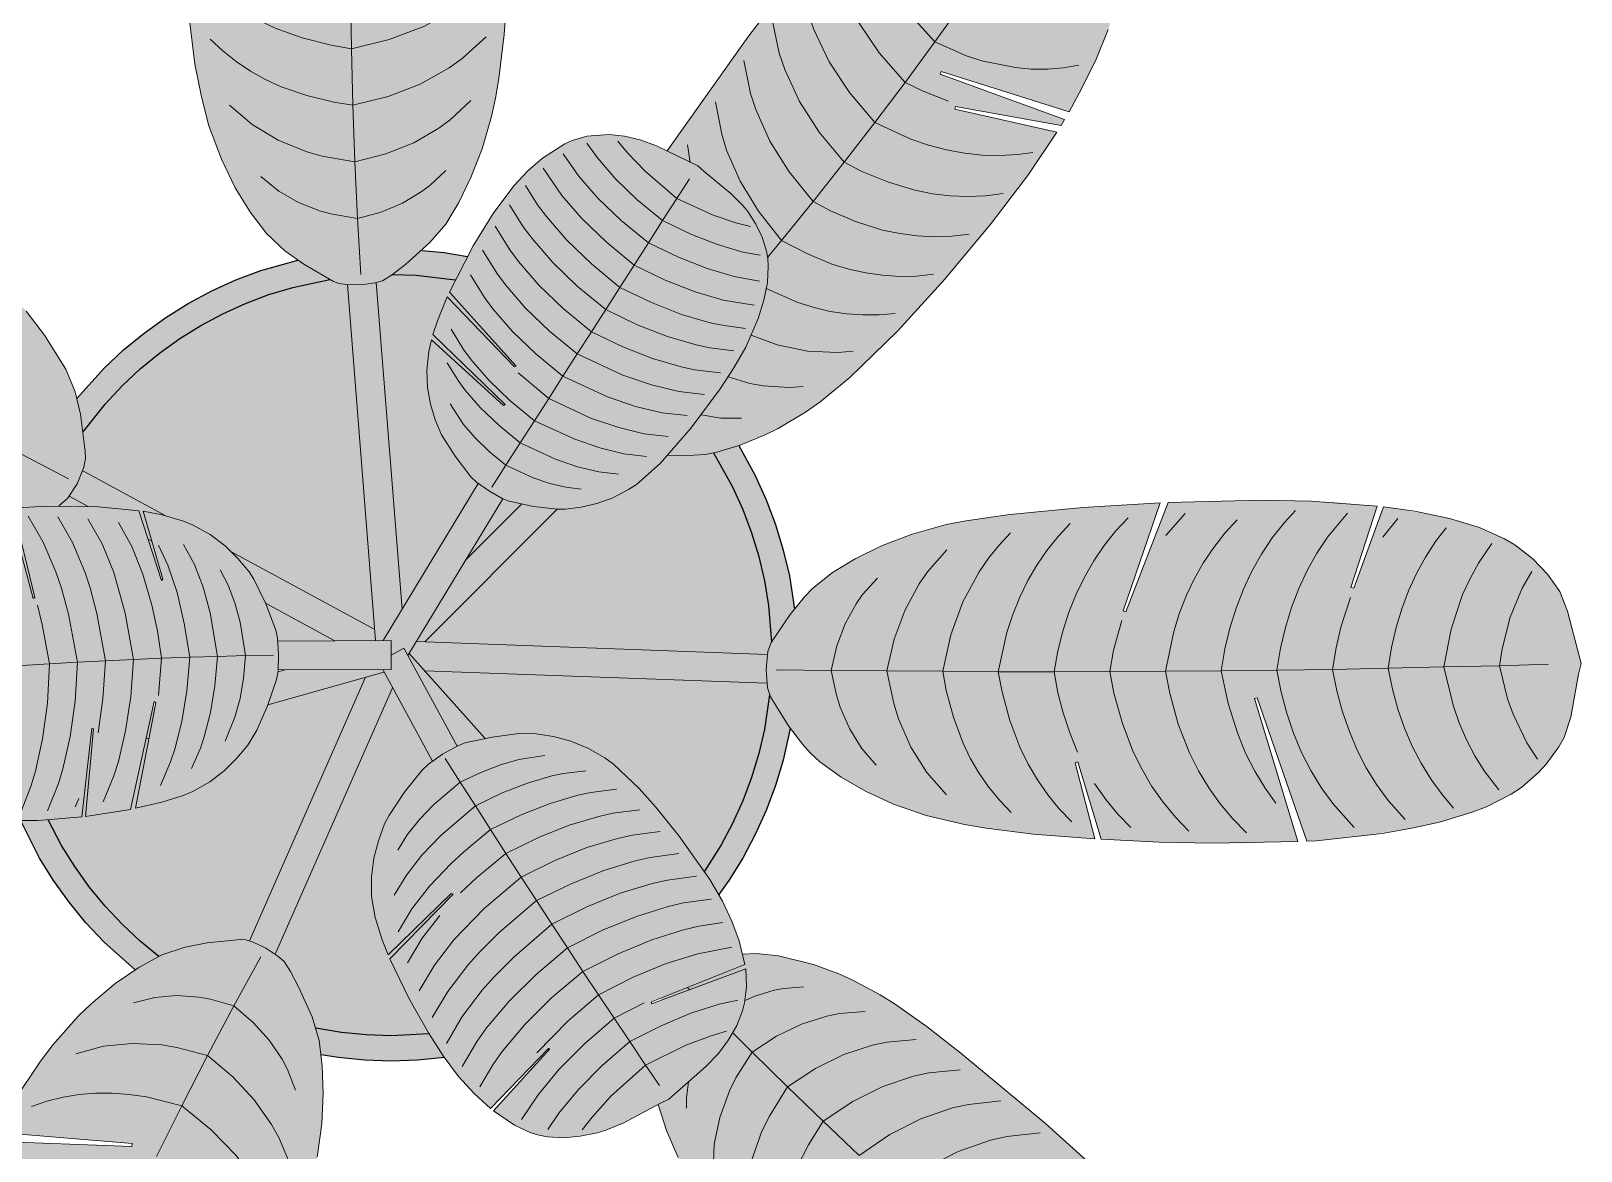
# Model space of a CAD drawing. Header units: centimetres. Extents: x 0 to 879, y -664 to 265.
# Drawn here: x 624.3 to 710.2, y -131.9 to -69.8 of the extents above; entities that cross this region are included whole.
import ezdxf

# ---------------------------------------------------------------- set-up
doc = ezdxf.new("R2010")
doc.units = ezdxf.units.CM
for name, color, linetype, lineweight, true_color in [('VEG-HOJAS', 117, 'Continuous', 18, 0x2e5e38), ('VEG-MACETA', 25, 'Continuous', 25, 0x745440), ('VEG-NERVIOS', 115, 'Continuous', 9, 0x528c5c)]:
    doc.layers.add(name, color=color, linetype=linetype, lineweight=lineweight, true_color=true_color)
doc.layers.add('VEG-RELLENO', color=253, linetype='Continuous', true_color=0x96c896)

# ---------------------------------------------------------------- blocks, each defined once
blk = doc.blocks.new('VEG_Strelitzia_PLANTA')
at = {"layer": 'VEG-RELLENO', "true_color": 0x4f8956}
h = blk.add_hatch(color=105, dxfattribs=at)
h.dxf.hatch_style = 1
h.paths.add_polyline_path([(-1.14, 66.42), (1.64, 65.53), (2.67, 65.03), (3.13, 64.69), (3.96, 63.89), (4.71, 62.96), (5.36, 61.82), (5.89, 60.42), (6.12, 59.61), (6.49, 57.79), (6.76, 55.73), (6.94, 53.48), (7.03, 49.71), (6.88, 43.95), (6.49, 37.06), (6.13, 33.14), (5.78, 30.86), (5.56, 29.86), (5.31, 28.92), (4.74, 27.23), (4.09, 25.76), (3.4, 24.47), (2.6, 23.34), (1.69, 22.42), (0.07, 21.09), (-0.48, 20.75), (-0.89, 20.63), (-1.66, 20.53), (-2.46, 20.54), (-2.91, 20.6), (-3.19, 20.71), (-4.85, 21.67), (-5.9, 22.41), (-6.91, 23.36), (-7.8, 24.53), (-8.64, 25.89), (-9.41, 27.48), (-10.1, 29.33), (-10.52, 30.95), (-10.88, 32.76), (-11.39, 36.89), (-11.6, 39.79), (-11.74, 42.68), (-11.79, 45.74), (-11.73, 48.83), (-11.6, 51.02), (-11.41, 53.05), (-11.15, 54.9), (-10.83, 56.65), (-10.31, 58.78), (-9.69, 60.64), (-9.35, 61.45), (-8.59, 62.82), (-8.18, 63.39), (-7.3, 64.34), (-6.34, 65.1), (-5.3, 65.68), (-4.15, 66.01)])
at = {"layer": 'VEG-RELLENO', "true_color": 0x4a8151}
h = blk.add_hatch(color=105, dxfattribs=at)
h.dxf.hatch_style = 1
h.paths.add_polyline_path([(37.15, 44.22), (38.68, 42.68), (39.39, 41.87), (39.68, 41.43), (40.09, 40.45), (40.35, 39.4), (40.46, 38.25), (40.35, 36.96), (40.13, 35.92), (34.4, 36.61), (34.38, 36.45), (40.01, 35.5), (39.74, 34.68), (39.05, 32.97), (38.14, 31.14), (37.57, 30.11), (30.49, 32.35), (30.43, 32.2), (37.32, 29.68), (37.13, 29.36), (31.28, 30.41), (31.24, 30.25), (36.89, 28.98), (35.7, 27.18), (33.26, 23.92), (30.26, 20.35), (27.18, 17.07), (25.86, 15.8), (24.57, 14.66), (23.75, 14.02), (22.2, 12.98), (21.45, 12.56), (20.03, 11.9), (18.69, 11.43), (17.41, 11.12), (16.18, 11.04), (15.35, 11.08), (16.21, 12.08), (17.43, 13.63), (18.62, 15.34), (19.34, 16.51), (19.91, 17.61), (20.34, 18.66), (20.77, 20.17), (20.89, 21.11), (20.87, 21.99), (20.8, 22.39), (20.57, 23.16), (20.21, 23.88), (19.49, 24.92), (18.84, 25.57), (16.99, 27.12), (15.29, 27.94), (16.19, 29.25), (20.52, 35.29), (22.05, 37.28), (23.49, 39.04), (24.86, 40.57), (26.21, 41.94), (27.5, 43.1), (28.73, 44.03), (28.84, 44.1), (31.15, 40.68), (31.28, 40.76), (29.14, 44.29), (30.43, 44.94), (31.51, 45.25), (32.56, 45.4), (33.6, 45.4), (34.12, 45.31), (35.13, 44.99)])
at = {"layer": 'VEG-RELLENO', "true_color": 0x4c8453}
h = blk.add_hatch(color=105, dxfattribs=at)
h.dxf.hatch_style = 1
h.paths.add_polyline_path([(-56.37, 30.26), (-54.85, 32.05), (-54.05, 32.89), (-53.6, 33.24), (-53.12, 33.54), (-52.06, 34), (-50.91, 34.32), (-49.63, 34.46), (-48.92, 34.46), (-47.76, 34.33), (-47.89, 29.85), (-47.73, 29.84), (-47.41, 34.28), (-45.54, 33.86), (-43.59, 33.25), (-40.42, 32.01), (-38.1, 30.93), (-36.27, 29.98), (-37.38, 22.21), (-37.23, 22.19), (-35.84, 29.76), (-33.08, 28.23), (-28.4, 25.42), (-25.05, 23.23), (-23.1, 21.79), (-22.26, 21.09), (-21.51, 20.41), (-20.23, 19.06), (-19.21, 17.74), (-18.39, 16.47), (-17.75, 15.23), (-17.52, 14.59), (-17.35, 13.96), (-17.13, 12.76), (-16.95, 10.92), (-17.03, 10.41), (-17.41, 9.5), (-17.94, 8.68), (-18.43, 8.27), (-20.95, 8.15), (-20.69, 7.1), (-20.87, 7.03), (-21.17, 8.13), (-22.78, 7.88), (-24.03, 7.54), (-23.77, 6.41), (-23.93, 6.41), (-24.21, 7.48), (-25.58, 6.91), (-26.37, 6.44), (-27.79, 6.61), (-29.72, 7.03), (-30.77, 7.34), (-33.06, 8.16), (-35.51, 9.16), (-39.21, 10.83), (-41.71, 12.03), (-44.29, 13.35), (-46.76, 14.7), (-48.96, 16.03), (-50.41, 17), (-51.76, 17.98), (-53.45, 19.36), (-47.55, 23.92), (-47.65, 24.05), (-53.8, 19.68), (-55.25, 21.14), (-55.72, 21.74), (-56.45, 22.91), (-56.93, 24.05), (-57.21, 25.18), (-57.32, 26.31), (-57.27, 26.88), (-57.02, 28.01)])
at = {"layer": 'VEG-RELLENO', "true_color": 0x5e9966}
h = blk.add_hatch(color=103, dxfattribs=at)
h.dxf.hatch_style = 1
h.paths.add_polyline_path([(16.99, 27.12), (19.18, 25.25), (19.76, 24.58), (20.21, 23.88), (20.57, 23.16), (20.8, 22.39), (20.9, 21.56), (20.89, 21.11), (20.66, 19.68), (20.34, 18.66), (19.91, 17.61), (19.34, 16.51), (18.62, 15.34), (17.03, 13.1), (15.34, 11.08), (14.02, 9.79), (13.59, 9.46), (12.72, 8.92), (11.4, 8.4), (10.53, 8.2), (9.67, 8.09), (8.76, 8.12), (7.89, 8.24), (6.32, 8.6), (5.44, 9.08), (4.73, 9.58), (4.42, 9.88), (3.54, 11.03), (3.03, 11.8), (2.59, 12.62), (2.3, 13.47), (2.09, 14.36), (1.98, 15.31), (2.01, 16.31), (2.23, 17.48), (6.23, 13.84), (6.32, 13.88), (2.31, 17.77), (2.56, 18.52), (3.11, 19.86), (6.83, 15.98), (6.93, 16.01), (3.23, 20.11), (3.91, 21.5), (4.9, 23.29), (5.65, 24.47), (6.42, 25.54), (7.58, 26.84), (8.79, 27.84), (10.03, 28.52), (10.44, 28.67), (11.26, 28.83), (12.09, 28.85), (12.93, 28.76), (13.8, 28.56), (14.25, 28.41)])
at = {"layer": 'VEG-RELLENO', "true_color": 0xc6c4be}
h = blk.add_hatch(color=9, dxfattribs=at)
h.dxf.hatch_style = 1
h.paths.add_polyline_path([(22.12, -4.06), (21.73, -5.82), (21.31, -7.23), (20.79, -8.61), (20.18, -9.95), (19.49, -11.25), (18.71, -12.5), (18.16, -13.27), (17.36, -11.98), (18.27, -10.55), (18.92, -9.33), (19.49, -8.07), (19.98, -6.78), (20.38, -5.46), (20.69, -4.12), (20.97, -2.21)])
h.paths.add_polyline_path([(2.94, -22.31), (1.47, -22.45), (0, -22.5), (-1.47, -22.45), (-2.94, -22.31), (-3.88, -22.15), (-4, -21.36), (-4.17, -20.68), (-2.75, -20.92), (-1.38, -21.05), (0, -21.1), (2.09, -20.99)])
h.paths.add_polyline_path([(-14.19, -17.45), (-15.91, -15.91), (-16.92, -14.84), (-17.85, -13.7), (-18.71, -12.5), (-19.49, -11.25), (-20.52, -9.19), (-19.01, -9.14), (-18.27, -10.55), (-17.54, -11.72), (-16.74, -12.84), (-15.86, -13.91), (-14.92, -14.92), (-13.91, -15.86), (-12.88, -16.71)])
h.paths.add_polyline_path([(-17.42, 14.22), (-15.91, 15.91), (-14.84, 16.92), (-13.7, 17.85), (-12.5, 18.71), (-11.25, 19.49), (-9.95, 20.18), (-8.61, 20.79), (-7.23, 21.31), (-5.18, 21.88), (-3.4, 20.81), (-5.46, 20.38), (-6.78, 19.98), (-8.07, 19.49), (-9.33, 18.92), (-10.55, 18.27), (-11.72, 17.54), (-12.84, 16.74), (-13.91, 15.86), (-14.92, 14.92), (-15.86, 13.91), (-17.08, 12.37), (-17.22, 13.35)])
h.paths.add_polyline_path([(2.94, 22.31), (4.23, 22.09), (3.55, 20.79), (1.38, 21.05), (0.07, 21.1), (1.71, 22.43)])
h.paths.add_polyline_path([(19.26, 11.62), (20.18, 9.95), (20.79, 8.61), (21.31, 7.23), (21.73, 5.82), (22.07, 4.39), (22.31, 2.94), (22.35, 2.54), (21.08, 0.71), (20.92, 2.75), (20.69, 4.12), (20.38, 5.46), (19.98, 6.78), (19.49, 8.07), (18.92, 9.33), (17.86, 11.21)])
h.paths.add_polyline_path([(-20.69, 7.1), (-20.34, 5.61), (-20.42, 5.31), (-20.87, 7.03)])
at = {"layer": 'VEG-RELLENO', "true_color": 0x7a5e4a}
h = blk.add_hatch(color=35, dxfattribs=at)
h.dxf.hatch_style = 1
h.paths.add_polyline_path([(20.97, -2.21), (20.69, -4.12), (20.38, -5.46), (19.98, -6.78), (19.49, -8.07), (18.92, -9.33), (18.27, -10.55), (17.36, -11.98), (15.97, -10.04), (14.21, -7.9), (12.79, -6.45), (11.85, -5.7), (11.38, -5.4), (10.43, -4.94), (9.47, -4.63), (8.51, -4.43), (7.56, -4.34), (7.07, -4.35), (5.21, -4.62), (1.85, -0.87), (20.82, -1.56)])
h.paths.add_polyline_path([(2.09, -20.99), (0, -21.1), (-1.38, -21.05), (-2.75, -20.92), (-4.17, -20.68), (-4.62, -19.45), (-5.58, -17.53), (-5.94, -16.98), (-6.44, -16.58), (0.08, -1.81), (2.29, -5.88), (1.9, -6.18), (1.51, -6.61), (0.13, -8.46), (-0.37, -9.36), (-0.85, -10.77), (-1.09, -12.29), (-1.09, -13.38), (-1.02, -13.95), (-0.72, -15.15), (-0.17, -16.62), (3.33, -13.21), (3.43, -13.25), (-0.08, -16.84), (0.97, -19.01)])
h.paths.add_polyline_path([(-13.91, -15.86), (-14.92, -14.92), (-15.86, -13.91), (-16.74, -12.84), (-17.54, -11.72), (-18.27, -10.55), (-19.01, -9.14), (-17.14, -8.96), (-16.76, -5.53), (-16.63, -5.5), (-16.94, -8.94), (-14.45, -8.55), (-13.59, -4.65), (-13.43, -4.6), (-14.18, -8.49), (-12.72, -8.16), (-11.53, -7.78), (-11, -7.56), (-10.06, -7.03), (-9.26, -6.41), (-8.56, -5.72), (-7.68, -4.6), (-7.22, -3.72), (-6.83, -2.75), (-1.42, -1.23), (-7.86, -15.83), (-8.35, -15.76), (-8.71, -15.78), (-10.8, -16.04), (-12.06, -16.37), (-12.88, -16.71)])
h.paths.add_polyline_path([(-20.42, 5.31), (-20.34, 5.61), (-19.76, 3.2), (-19.84, 3.14)])
h.paths.add_polyline_path([(-17.08, 12.37), (-15.86, 13.91), (-14.92, 14.92), (-13.91, 15.86), (-12.84, 16.74), (-11.72, 17.54), (-10.55, 18.27), (-9.33, 18.92), (-8.07, 19.49), (-6.78, 19.98), (-5.46, 20.38), (-3.4, 20.81), (-2.91, 20.6), (-2.43, 20.54), (-0.91, 1.41), (-8.88, 5.75), (-9.61, 6.37), (-10.49, 6.96), (-11.51, 7.43), (-12.53, 7.73), (-17.1, 10.22), (-16.97, 10.64), (-16.95, 10.92)])
h.paths.add_polyline_path([(1.38, 21.05), (3.55, 20.79), (3.23, 20.11), (6.93, 16.01), (6.83, 15.98), (3.11, 19.86), (2.56, 18.52), (2.31, 17.77), (6.32, 13.88), (6.23, 13.84), (2.23, 17.48), (2.01, 16.31), (1.98, 15.31), (2.09, 14.36), (2.43, 13.04), (2.79, 12.2), (3.28, 11.4), (4.42, 9.88), (4.82, 9.51), (0.6, 2.54), (-0.83, 20.65), (-0.48, 20.75), (0.07, 21.1)])
h.paths.add_polyline_path([(17.86, 11.21), (18.92, 9.33), (19.49, 8.07), (19.98, 6.78), (20.38, 5.46), (20.69, 4.12), (20.92, 2.75), (21.05, 1.38), (21.08, 0.71), (20.95, 0.43), (20.85, 0.04), (1.86, 0.73), (9.2, 8.09), (10.1, 8.13), (10.96, 8.29), (11.84, 8.54), (12.72, 8.92), (13.59, 9.46), (14.02, 9.79), (15.35, 11.08), (16.79, 11.05)])
h.paths.add_polyline_path([(7.22, 8.37), (4.12, 5.27), (6.18, 8.66)])
h.paths.add_polyline_path([(-16.8, 8.24), (-17.65, 8.26), (-18.43, 8.27), (-18.1, 8.51), (-17.85, 8.81)])
h.paths.add_polyline_path([(-13.47, 6.42), (-13.26, 6.31), (-12.65, 4.2), (-12.73, 4.13)])
h.paths.add_polyline_path([(-6.29, 0.78), (-6.4, 1.39), (-6.97, 2.88), (-3.13, 0.79)])
at = {"layer": 'VEG-RELLENO', "true_color": 0x96bc76}
h = blk.add_hatch(color=63, dxfattribs=at)
h.dxf.hatch_style = 1
h.paths.add_polyline_path([(0.6, 2.54), (-0.45, 0.8), (-0.87, 0.8), (-2.43, 20.54), (-1.66, 20.53), (-0.83, 20.65)])
h = blk.add_hatch(color=63, dxfattribs=at)
h.dxf.hatch_style = 1
h.paths.add_polyline_path([(-12.53, 7.73), (-13.75, 7.97), (-13.26, 6.31), (-13.47, 6.42), (-13.98, 8), (-16.8, 8.24), (-17.85, 8.81), (-17.41, 9.5), (-17.1, 10.22)])
h.paths.add_polyline_path([(-0.91, 1.41), (-0.87, 0.8), (-3.13, 0.79), (-6.97, 2.88), (-7.37, 3.75), (-7.88, 4.62), (-8.88, 5.75)])
h = blk.add_hatch(color=63, dxfattribs=at)
h.dxf.hatch_style = 1
h.paths.add_polyline_path([(0.92, -0.02), (0.7, 0.38), (0, 0), (0, 0.8), (-0.45, 0.8), (4.82, 9.51), (5.44, 9.08), (6.18, 8.66)])
at = {"layer": 'VEG-RELLENO', "true_color": 0x669d6d}
h = blk.add_hatch(color=103, dxfattribs=at)
h.dxf.hatch_style = 1
h.paths.add_polyline_path([(-28.96, -1.28), (-28.85, 1.98), (-28.78, 2.48), (-28.54, 3.41), (-28.21, 4.27), (-27.77, 5.05), (-27.21, 5.75), (-26.86, 6.07), (-26.47, 6.37), (-25.58, 6.91), (-24.21, 7.48), (-23.26, 3.81), (-23.18, 3.86), (-24.03, 7.54), (-22.78, 7.88), (-21.17, 8.13), (-19.84, 3.14), (-19.76, 3.2), (-20.95, 8.15), (-19.17, 8.26), (-16.22, 8.21), (-13.98, 8), (-12.73, 4.13), (-12.65, 4.2), (-13.75, 7.97), (-12.7, 7.78), (-11.51, 7.43), (-10.98, 7.21), (-10.03, 6.68), (-9.21, 6.05), (-8.5, 5.36), (-7.88, 4.62), (-7.61, 4.2), (-6.95, 2.85), (-6.4, 1.39), (-6.3, 0.93), (-6.25, 0.01), (-6.27, -0.9), (-6.36, -1.36), (-6.85, -2.81), (-7.44, -4.17), (-7.95, -4.99), (-8.56, -5.72), (-9.26, -6.41), (-10.06, -7.03), (-11, -7.56), (-11.53, -7.78), (-12.72, -8.16), (-14.18, -8.49), (-13.05, -2.64), (-13.13, -2.58), (-14.45, -8.55), (-16.94, -8.94), (-16.5, -4.09), (-16.59, -4.05), (-17.14, -8.96), (-19.56, -9.17), (-21.54, -9.16), (-22.7, -9.02), (-23.78, -8.79), (-25.21, -8.26), (-25.62, -8.03), (-26.34, -7.5), (-26.66, -7.2), (-27.2, -6.51), (-27.67, -5.75), (-28.08, -4.89), (-28.37, -3.91)])
at = {"layer": 'VEG-RELLENO', "true_color": 0x96bc76}
h = blk.add_hatch(color=63, dxfattribs=at)
h.dxf.hatch_style = 1
h.paths.add_polyline_path([(1.86, 0.73), (1.39, 0.75), (4.12, 5.27), (7.22, 8.37), (8.32, 8.17), (9.2, 8.09)])
at = {"layer": 'VEG-RELLENO', "true_color": 0x4b8352}
h = blk.add_hatch(color=105, dxfattribs=at)
h.dxf.hatch_style = 1
h.paths.add_polyline_path([(65.95, -0.46), (65.51, -2.85), (65.23, -4.02), (65.01, -4.57), (64.73, -5.08), (64.02, -6.04), (63.61, -6.49), (62.65, -7.33), (62.08, -7.71), (60.72, -8.41), (59.92, -8.71), (59.05, -9), (57.1, -9.49), (53.76, -10.05), (50.76, -10.32), (48, -2.36), (47.85, -2.41), (50.26, -10.34), (47, -10.43), (44.02, -10.41), (39.35, -10.21), (38.06, -5.92), (37.91, -5.97), (39, -10.19), (35.59, -9.92), (32.98, -9.6), (31.78, -9.39), (29.66, -8.89), (27.84, -8.27), (26.29, -7.54), (24.94, -6.76), (23.76, -5.92), (23.25, -5.44), (22.8, -4.94), (22.03, -3.93), (21.02, -2.32), (20.85, -1.81), (20.78, -0.8), (20.88, 0.2), (21.07, 0.69), (22.12, 2.25), (22.91, 3.22), (23.38, 3.7), (24.46, 4.57), (25.72, 5.34), (27.17, 6.05), (28.83, 6.69), (30.76, 7.23), (31.85, 7.45), (34.29, 7.8), (38.33, 8.18), (42.63, 8.44), (40.57, 2.46), (40.72, 2.4), (43.07, 8.45), (46.79, 8.57), (49.64, 8.57), (52.24, 8.48), (54.66, 8.26), (53.2, 3.75), (53.35, 3.7), (55.01, 8.22), (57.72, 7.78), (59.53, 7.33), (61.06, 6.77), (62.29, 6.11), (63.28, 5.34), (64.09, 4.48), (64.77, 3.53), (65.02, 3), (65.37, 1.87)])
at = {"layer": 'VEG-RELLENO', "true_color": 0x96bc76}
h = blk.add_hatch(color=63, dxfattribs=at)
h.dxf.hatch_style = 1
h.paths.add_polyline_path([(0, 0.8), (0, -0.8), (-6.27, -0.82), (-6.29, 0.78)])
h = blk.add_hatch(color=63, dxfattribs=at)
h.dxf.hatch_style = 1
h.paths.add_polyline_path([(-0.47, -0.8), (0, -0.8), (0, 0), (0.7, 0.38), (3.66, -5.04), (2.29, -5.88)])
h = blk.add_hatch(color=63, dxfattribs=at)
h.dxf.hatch_style = 1
h.paths.add_polyline_path([(5.21, -4.62), (4.09, -4.87), (3.66, -5.04), (0.92, -0.02), (0.99, 0.09)])
h = blk.add_hatch(color=63, dxfattribs=at)
h.dxf.hatch_style = 1
h.paths.add_polyline_path([(1.85, -0.87), (0.99, 0.09), (1.39, 0.75), (20.85, 0.04), (20.78, -0.8), (20.82, -1.56)])
h = blk.add_hatch(color=63, dxfattribs=at)
h.dxf.hatch_style = 1
h.paths.add_polyline_path([(-13.08, -2.84), (-13.43, -4.6), (-13.59, -4.65), (-13.19, -2.87)])
h.paths.add_polyline_path([(-5.87, -0.82), (-0.47, -0.8), (-0.4, -0.94), (-6.83, -2.75), (-6.36, -1.36), (-6.28, -0.93)])
h.paths.add_polyline_path([(-16.76, -5.53), (-16.68, -4.87), (-16.59, -4.05), (-16.5, -4.09), (-16.63, -5.5)])
h = blk.add_hatch(color=63, dxfattribs=at)
h.dxf.hatch_style = 1
h.paths.add_polyline_path([(-1.42, -1.23), (-0.4, -0.94), (0.08, -1.81), (-6.44, -16.58), (-6.95, -16.24), (-7.86, -15.83)])
at = {"layer": 'VEG-RELLENO', "true_color": 0x659d6c}
h = blk.add_hatch(color=103, dxfattribs=at)
h.dxf.hatch_style = 1
h.paths.add_polyline_path([(15.39, -24.61), (12.39, -26.15), (11.42, -26.48), (10.48, -26.67), (9.56, -26.75), (8.65, -26.7), (7.74, -26.47), (7.29, -26.28), (6.38, -25.77), (5.67, -25.26), (8.8, -21.83), (8.71, -21.8), (5.5, -25.13), (4.16, -23.85), (3.31, -22.8), (2.46, -21.58), (1.31, -19.64), (-0.08, -16.84), (3.43, -13.25), (3.33, -13.21), (-0.17, -16.62), (-0.72, -15.15), (-1.02, -13.95), (-1.11, -12.83), (-1.04, -11.77), (-0.85, -10.77), (-0.56, -9.82), (-0.14, -8.91), (0.42, -8.03), (1.51, -6.61), (1.9, -6.18), (2.85, -5.49), (3.48, -5.13), (4.09, -4.87), (5.59, -4.54), (6.57, -4.39), (7.56, -4.34), (8.51, -4.43), (9.47, -4.63), (10.43, -4.94), (11.38, -5.4), (11.85, -5.7), (12.79, -6.45), (13.74, -7.39), (14.66, -8.42), (15.97, -10.04), (16.84, -11.21), (17.66, -12.43), (18.36, -13.63), (19.11, -15.3), (19.45, -16.38), (19.61, -17.15), (14.43, -19.22), (14.42, -19.32), (19.65, -17.39), (19.7, -18.38), (19.67, -18.84), (19.48, -19.71), (19.15, -20.53), (18.7, -21.32), (18.14, -22.09), (17.8, -22.46)])
at = {"layer": 'VEG-RELLENO', "true_color": 0x4b8252}
h = blk.add_hatch(color=105, dxfattribs=at)
h.dxf.hatch_style = 1
h.paths.add_polyline_path([(-24.97, -58.2), (-26.99, -57.03), (-27.95, -56.39), (-28.38, -56.01), (-28.75, -55.57), (-29.37, -54.58), (-29.64, -54.04), (-30.06, -52.83), (-30.21, -52.15), (-30.36, -50.59), (-30.35, -49.71), (-30.18, -47.75), (-29.82, -45.58), (-29.14, -42.81), (-21, -42.64), (-21, -42.48), (-29, -42.31), (-28.05, -39.4), (-26.32, -35.12), (-24.39, -31), (-22.24, -26.94), (-14.37, -27.24), (-14.36, -27.07), (-21.95, -26.45), (-20.9, -24.68), (-19.44, -22.51), (-18.73, -21.58), (-17.34, -20), (-16.65, -19.34), (-15.3, -18.21), (-13.98, -17.32), (-12.71, -16.62), (-11.42, -16.18), (-10.2, -15.94), (-8.35, -15.76), (-8.06, -15.78), (-7.65, -15.91), (-6.95, -16.24), (-6.28, -16.68), (-5.94, -16.98), (-5.58, -17.53), (-5.13, -18.38), (-4.38, -20.05), (-4, -21.36), (-3.82, -22.77), (-3.77, -24.3), (-3.85, -25.98), (-4.11, -27.83), (-4.32, -28.82), (-4.59, -29.88), (-5.31, -32.19), (-7.59, -38.43), (-10.02, -44.61), (-13.57, -41.28), (-13.69, -41.39), (-10.16, -44.95), (-11.23, -47.43), (-12.46, -49.98), (-16.64, -46.66), (-16.74, -46.78), (-12.63, -50.3), (-13.08, -51.14), (-17.14, -48.17), (-17.24, -48.29), (-13.24, -51.45), (-14.35, -53.3), (-15.4, -54.8), (-16.44, -56.02), (-17.49, -56.93), (-18.55, -57.6), (-19.64, -58.07), (-20.77, -58.39), (-21.36, -58.45), (-22.56, -58.41)])
at = {"layer": 'VEG-RELLENO', "true_color": 0x4d8554}
h = blk.add_hatch(color=105, dxfattribs=at)
h.dxf.hatch_style = 1
h.paths.add_polyline_path([(45.35, -45.02), (43.17, -46.73), (42.24, -47.27), (41.73, -47.45), (40.68, -47.68), (39.57, -47.76), (38.37, -47.66), (37.04, -47.31), (35.56, -46.71), (34.78, -46.31), (33.13, -45.36), (30.82, -43.79), (32.53, -38.14), (32.38, -38.09), (30.47, -43.54), (28.66, -42.08), (26.69, -40.35), (24.67, -38.43), (27.83, -31.42), (27.69, -31.35), (24.3, -38.07), (22.07, -35.78), (20.36, -33.92), (18.76, -32.06), (17.39, -30.27), (16.82, -29.43), (15.91, -27.84), (15.26, -26.35), (14.8, -24.91), (15.39, -24.61), (17.43, -22.82), (18.14, -22.09), (18.7, -21.32), (19.33, -20.12), (19.59, -19.28), (19.7, -18.38), (19.65, -17.39), (14.91, -19.14), (14.95, -19.01), (19.61, -17.15), (19.49, -16.57), (20.24, -16.54), (21.46, -16.66), (22.74, -16.95), (24.1, -17.38), (25.55, -17.99), (27.11, -18.83), (27.94, -19.35), (29.71, -20.61), (33.46, -23.59), (38.21, -27.66), (40.06, -29.37), (41.68, -30.98), (43.08, -32.5), (44.56, -34.33), (41.57, -36.46), (41.66, -36.59), (44.76, -34.59), (45.75, -36.06), (46.42, -37.33), (46.65, -37.93), (46.83, -38.5), (47.03, -39.6), (47.05, -40.65), (46.94, -41.68), (46.58, -42.66)])
at = {"layer": 'VEG-HOJAS'}
for points in [[(6.67, 39.8), (6.27, 34.4), (5.97, 31.95), (5.78, 30.86), (5.56, 29.86), (5.04, 28.05), (4.42, 26.47), (3.75, 25.09), (3.02, 23.88), (2.15, 22.86), (0.81, 21.67), (0.07, 21.09), (-0.48, 20.75), (-0.89, 20.63), (-1.66, 20.53), (-2.46, 20.54), (-2.91, 20.6), (-3.19, 20.71), (-4.85, 21.67), (-5.9, 22.41), (-6.91, 23.36), (-7.8, 24.53), (-8.64, 25.89), (-9.41, 27.48), (-10.1, 29.33), (-10.52, 30.95), (-10.88, 32.76), (-11.39, 36.89)], [(15.29, 27.94), (19.76, 34.25), (22.78, 38.2)], [(39.74, 34.68), (39.05, 32.97), (38.14, 31.14), (37.57, 30.11), (30.49, 32.35), (30.43, 32.2), (37.32, 29.68), (37.13, 29.36), (31.28, 30.41), (31.24, 30.25), (36.89, 28.98), (35.32, 26.64), (33.26, 23.92), (30.69, 20.83), (28.08, 17.98), (25.42, 15.39), (23.75, 14.02), (22.96, 13.46), (21.45, 12.56), (20.73, 12.2), (19.35, 11.64), (18.05, 11.25), (17.41, 11.12), (16.18, 11.04), (15.35, 11.08)], [(-20.23, 19.06), (-19.21, 17.74), (-18.04, 15.85), (-17.52, 14.59), (-17.22, 13.35), (-16.97, 11.28), (-16.95, 10.92), (-17.03, 10.41), (-17.41, 9.5), (-17.94, 8.68), (-18.43, 8.27)], [(-0.83, 20.65), (0.6, 2.54)], [(-0.87, 0.8), (-2.43, 20.54)], [(-17.1, 10.22), (-12.53, 7.73)], [(-0.45, 0.8), (4.82, 9.51)], [(-16.8, 8.24), (-17.85, 8.81)], [(6.18, 8.66), (0.92, -0.02)], [(-21.17, 8.13), (-19.84, 3.14), (-19.76, 3.2), (-20.95, 8.15), (-19.17, 8.26), (-16.22, 8.21), (-13.98, 8), (-12.73, 4.13), (-12.65, 4.2), (-13.75, 7.97), (-12.7, 7.78), (-11.51, 7.43), (-10.98, 7.21), (-10.03, 6.68), (-9.21, 6.05), (-8.5, 5.36), (-7.88, 4.62), (-7.61, 4.2), (-6.95, 2.85), (-6.4, 1.39), (-6.3, 0.93), (-6.25, 0.01), (-6.27, -0.9), (-6.36, -1.36), (-6.85, -2.81), (-7.44, -4.17), (-7.95, -4.99), (-8.56, -5.72), (-9.26, -6.41), (-10.06, -7.03), (-11, -7.56), (-11.53, -7.78), (-12.72, -8.16), (-14.18, -8.49), (-13.05, -2.64), (-13.13, -2.58), (-14.45, -8.55), (-16.94, -8.94), (-16.5, -4.09), (-16.59, -4.05), (-17.14, -8.96), (-19.56, -9.17), (-21.54, -9.16)], [(9.2, 8.09), (1.86, 0.73)], [(4.12, 5.27), (7.22, 8.37)], [(-13.26, 6.31), (-13.47, 6.42)], [(-8.88, 5.75), (-0.91, 1.41)], [(-3.13, 0.79), (-6.97, 2.88)], [(-6.29, 0.78), (0, 0.8), (0, -0.8), (-6.27, -0.82)], [(0, 0), (0.7, 0.38), (3.66, -5.04)], [(0.99, 0.09), (5.21, -4.62)], [(1.39, 0.75), (20.85, 0.04)], [(-6.28, -0.93), (-5.87, -0.82)], [(2.29, -5.88), (-0.47, -0.8)], [(-7.86, -15.83), (-1.42, -1.23)], [(-0.4, -0.94), (-6.83, -2.75)], [(20.82, -1.56), (1.85, -0.87)], [(0.08, -1.81), (-6.44, -16.58)], [(-13.43, -4.6), (-13.59, -4.65)], [(-22.24, -26.94), (-14.37, -27.24), (-14.36, -27.07), (-21.95, -26.45)], [(-20.9, -24.68), (-19.44, -22.51), (-18.73, -21.58), (-17.34, -20), (-16.65, -19.34), (-15.3, -18.21), (-13.98, -17.32), (-12.71, -16.62), (-11.42, -16.18), (-10.2, -15.94), (-8.35, -15.76), (-8.06, -15.78), (-7.65, -15.91), (-6.95, -16.24), (-6.28, -16.68), (-5.94, -16.98), (-5.58, -17.53), (-5.13, -18.38), (-4.38, -20.05), (-4, -21.36), (-3.82, -22.77), (-3.77, -24.3), (-3.85, -25.98), (-4.11, -27.83)], [(19.49, -16.57), (20.24, -16.54), (21.46, -16.66), (23.41, -17.14), (24.82, -17.66), (25.55, -17.99), (27.11, -18.83), (27.94, -19.35), (29.71, -20.61), (31.58, -22.06), (36.27, -25.96), (40.06, -29.37)], [(15.91, -27.84), (15.26, -26.35), (14.8, -24.91)]]:
    blk.add_lwpolyline(points, dxfattribs=at)
for points in [[(17.35, 26.8), (18.84, 25.57), (19.49, 24.92), (19.76, 24.58), (20.21, 23.88), (20.57, 23.16), (20.8, 22.39), (20.87, 21.99), (20.9, 21.56), (20.85, 20.65), (20.66, 19.68), (20.34, 18.66), (19.65, 17.07), (18.99, 15.93), (18.23, 14.76), (16.62, 12.59), (14.91, 10.62), (13.59, 9.46), (13.15, 9.17), (12.28, 8.71), (11.4, 8.4), (10.53, 8.2), (9.67, 8.09), (9.22, 8.09), (7.89, 8.24), (6.54, 8.53), (6.15, 8.67), (5.44, 9.08), (4.73, 9.58), (4.42, 9.88), (3.54, 11.03), (2.79, 12.2), (2.43, 13.04), (2.18, 13.91), (2.02, 14.83), (1.98, 15.8), (2.08, 16.83), (2.23, 17.48), (6.23, 13.84), (6.32, 13.88), (2.31, 17.77), (2.56, 18.52), (3.11, 19.86), (6.83, 15.98), (6.93, 16.01), (3.23, 20.11), (4.55, 22.69), (5.65, 24.47), (6.8, 26.01), (7.58, 26.84), (8.39, 27.54), (9.62, 28.34), (10.03, 28.52), (10.85, 28.77), (12.09, 28.85), (12.93, 28.76), (13.8, 28.56), (14.7, 28.22), (16.99, 27.12)], [(65.81, -1.05), (65.39, -3.44), (65.01, -4.57), (64.73, -5.08), (64.02, -6.04), (63.61, -6.49), (62.65, -7.33), (62.08, -7.71), (60.72, -8.41), (59.92, -8.71), (58.11, -9.26), (56.57, -9.6), (54.92, -9.89), (51.28, -10.29), (50.76, -10.32), (48, -2.36), (47.85, -2.41), (50.26, -10.34), (45.5, -10.43), (42.56, -10.37), (39.35, -10.21), (38.06, -5.92), (37.91, -5.97), (39, -10.19), (35.59, -9.92), (32.98, -9.6), (31.78, -9.39), (29.66, -8.89), (27.84, -8.27), (26.29, -7.54), (24.94, -6.76), (23.76, -5.92), (23.25, -5.44), (22.8, -4.94), (22.03, -3.93), (21.02, -2.32), (20.85, -1.81), (20.78, -0.8), (20.88, 0.2), (21.07, 0.69), (22.12, 2.25), (22.91, 3.22), (23.38, 3.7), (24.46, 4.57), (25.72, 5.34), (27.17, 6.05), (28.83, 6.69), (30.76, 7.23), (31.85, 7.45), (34.29, 7.8), (38.33, 8.18), (42.63, 8.44), (40.57, 2.46), (40.72, 2.4), (43.07, 8.45), (48.24, 8.58), (50.99, 8.54), (54.66, 8.26), (53.2, 3.75), (53.35, 3.7), (55.01, 8.22), (56.73, 7.97), (58.66, 7.57), (60.33, 7.07), (61.7, 6.45), (62.29, 6.11), (63.28, 5.34), (64.09, 4.48), (64.77, 3.53), (65.21, 2.44), (65.95, -0.46)], [(14.89, -24.86), (12.89, -25.92), (11.9, -26.34), (11.42, -26.48), (10.48, -26.67), (9.56, -26.75), (8.65, -26.7), (8.2, -26.6), (7.74, -26.47), (6.83, -26.05), (5.67, -25.26), (8.8, -21.83), (8.71, -21.8), (5.5, -25.13), (4.59, -24.3), (3.73, -23.35), (2.88, -22.21), (2.06, -20.94), (0.97, -19.01), (-0.08, -16.84), (3.43, -13.25), (3.33, -13.21), (-0.17, -16.62), (-0.5, -15.79), (-0.89, -14.54), (-1.09, -13.38), (-1.09, -12.29), (-0.96, -11.26), (-0.71, -10.29), (-0.37, -9.36), (-0.14, -8.91), (0.71, -7.62), (1.71, -6.37), (2.07, -6.04), (2.85, -5.49), (3.65, -5.04), (4.09, -4.87), (5.59, -4.54), (7.07, -4.35), (8.04, -4.37), (8.99, -4.52), (9.95, -4.77), (10.9, -5.15), (11.85, -5.7), (12.32, -6.05), (13.74, -7.39), (14.66, -8.42), (15.97, -10.04), (17.66, -12.43), (18.36, -13.63), (18.89, -14.75), (19.29, -15.84), (19.61, -17.15), (14.43, -19.22), (14.42, -19.32), (19.65, -17.39), (19.7, -18.38), (19.59, -19.28), (19.48, -19.71), (19.15, -20.53), (18.7, -21.32), (18.14, -22.09), (17.43, -22.82), (15.39, -24.61)]]:
    blk.add_lwpolyline(points, close=True, dxfattribs=at)
at = {"layer": 'VEG-MACETA'}
for points in [[(1.71, 22.43), (2.94, 22.31), (4.23, 22.09)], [(-17.42, 14.22), (-15.91, 15.91), (-14.84, 16.92), (-13.7, 17.85), (-12.5, 18.71), (-11.25, 19.49), (-9.95, 20.18), (-8.61, 20.79), (-7.23, 21.31), (-5.18, 21.88)], [(-17.08, 12.37), (-15.86, 13.91), (-14.92, 14.92), (-13.91, 15.86), (-12.84, 16.74), (-11.72, 17.54), (-10.55, 18.27), (-9.33, 18.92), (-8.07, 19.49), (-6.78, 19.98), (-5.46, 20.38), (-3.4, 20.81)], [(0.07, 21.1), (1.38, 21.05), (3.55, 20.79)], [(17.86, 11.21), (18.92, 9.33), (19.49, 8.07), (19.98, 6.78), (20.38, 5.46), (20.69, 4.12), (20.92, 2.75), (21.08, 0.71)], [(19.26, 11.62), (20.18, 9.95), (20.79, 8.61), (21.31, 7.23), (21.73, 5.82), (22.07, 4.39), (22.35, 2.54)], [(20.97, -2.21), (20.69, -4.12), (20.38, -5.46), (19.98, -6.78), (19.49, -8.07), (18.92, -9.33), (18.27, -10.55), (17.36, -11.98)], [(22.12, -4.06), (21.73, -5.82), (21.31, -7.23), (20.79, -8.61), (20.18, -9.95), (19.49, -11.25), (18.71, -12.5), (18.16, -13.27)], [(-14.19, -17.45), (-15.91, -15.91), (-16.92, -14.84), (-17.85, -13.7), (-18.71, -12.5), (-19.49, -11.25), (-20.52, -9.19)], [(-12.88, -16.71), (-13.91, -15.86), (-14.92, -14.92), (-15.86, -13.91), (-16.74, -12.84), (-17.54, -11.72), (-18.27, -10.55), (-19.01, -9.14)], [(2.09, -20.99), (0, -21.1), (-1.38, -21.05), (-2.75, -20.92), (-4.17, -20.68)], [(2.95, -22.31), (1.47, -22.45), (0, -22.5), (-1.47, -22.45), (-2.94, -22.31), (-3.88, -22.15)]]:
    blk.add_lwpolyline(points, dxfattribs=at)
at = {"layer": 'VEG-NERVIOS'}
for points in [[(30.13, 33.99), (28.7, 35.58), (27.55, 37.25), (26.68, 38.98), (26.34, 39.87), (26.01, 41.06)], [(28.48, 31.74), (27.05, 33.38), (25.91, 35.08), (25.04, 36.85), (24.71, 37.76), (24.33, 39.26)], [(-2.2, 33.61), (-3.33, 33.8), (-4.93, 34.21), (-6.43, 34.75), (-7.36, 35.19), (-8.24, 35.7), (-9.08, 36.27), (-9.87, 36.91), (-10.6, 37.62)], [(-2.2, 33.61), (-0.11, 34.11), (1.8, 34.83), (3.51, 35.76), (4.29, 36.31), (5.03, 36.91), (5.72, 37.56)], [(26.81, 29.52), (25.4, 31.18), (24.27, 32.89), (23.43, 34.67), (23.11, 35.58), (22.7, 37.31)], [(-2.2, 33.61), (-2.25, 36.75)], [(30.13, 33.99), (31.75, 36.25)], [(25.11, 27.32), (23.73, 28.98), (22.64, 30.69), (21.82, 32.46), (21.51, 33.37), (21.11, 35.23)], [(-2.12, 30.47), (-3.18, 30.64), (-4.68, 31.01), (-6.09, 31.49), (-6.97, 31.9), (-7.8, 32.37), (-8.59, 32.9), (-9.33, 33.49), (-10.03, 34.14)], [(-2.12, 30.47), (-2.2, 33.61)], [(-2.12, 30.47), (-0.16, 30.96), (1.61, 31.65), (3.21, 32.55), (3.94, 33.07), (5.26, 34.26)], [(28.48, 31.74), (30.13, 33.99)], [(30.13, 33.99), (31.93, 33.2), (32.82, 32.92), (34.6, 32.56), (35.48, 32.48), (36.37, 32.48), (37.25, 32.55), (38.12, 32.69)], [(23.39, 25.14), (22.05, 26.78), (20.99, 28.48), (20.21, 30.24), (19.92, 31.13), (19.54, 32.96)], [(26.81, 29.52), (28.48, 31.74)], [(28.48, 31.74), (29.48, 31.26), (30.89, 30.71)], [(-2.01, 27.33), (-3.83, 27.66), (-4.68, 27.9), (-6.27, 28.54), (-7.7, 29.4), (-8.97, 30.47)], [(-2.01, 27.33), (-2.12, 30.47)], [(-2.01, 27.33), (-0.3, 27.78), (1.25, 28.4), (2.64, 29.2), (3.27, 29.67), (4.42, 30.73)], [(21.64, 22.97), (20.35, 24.6), (19.34, 26.27), (18.59, 27.99), (18.32, 28.87), (17.97, 30.66)], [(25.11, 27.32), (26.81, 29.52)], [(26.81, 29.52), (28.8, 28.6), (29.79, 28.26), (30.78, 28), (31.77, 27.81), (32.76, 27.71), (33.74, 27.69), (34.73, 27.74), (35.57, 27.86)], [(15.04, 24.08), (13.64, 25.24), (12.44, 26.4), (11.43, 27.56), (10.84, 28.37)], [(15.83, 25.31), (14.07, 26.83), (13.1, 27.84), (12.57, 28.49)], [(14.26, 22.85), (12.75, 24.09), (11.46, 25.33), (10.38, 26.57), (9.53, 27.79)], [(16.57, 27.31), (16.43, 28.28)], [(-1.87, 24.2), (-2.01, 27.33)], [(-1.87, 24.2), (-0.56, 24.55), (0.62, 25.04), (1.67, 25.67), (2.15, 26.03), (3.02, 26.85)], [(13.47, 21.62), (11.91, 22.9), (10.57, 24.19), (9.45, 25.48), (8.42, 26.98)], [(23.39, 25.14), (25.11, 27.32)], [(25.11, 27.32), (26.09, 26.81), (27.56, 26.21), (29.03, 25.76), (30.01, 25.57), (30.99, 25.45), (31.97, 25.42), (32.94, 25.46), (33.92, 25.59)], [(-1.87, 24.2), (-3.26, 24.43), (-3.91, 24.61), (-5.13, 25.09), (-6.23, 25.72), (-7.22, 26.53)], [(12.68, 20.38), (11.1, 21.69), (9.74, 22.99), (8.6, 24.31), (8.11, 24.96), (7.44, 26.03)], [(15.83, 25.31), (16.53, 26.4)], [(11.89, 19.15), (10.31, 20.45), (8.95, 21.76), (7.81, 23.08), (7.32, 23.73), (6.56, 24.96)], [(15.04, 24.08), (15.83, 25.31)], [(15.83, 25.31), (17.84, 24.39), (19.1, 23.96), (19.91, 23.75)], [(21.64, 22.97), (23.39, 25.14)], [(23.39, 25.14), (24.35, 24.63), (25.79, 24.02), (27.23, 23.56), (28.19, 23.36), (29.15, 23.23), (30.11, 23.19), (31.07, 23.22), (32.03, 23.33)], [(-1.69, 21.09), (-1.87, 24.2)], [(14.26, 22.85), (15.04, 24.08)], [(15.04, 24.08), (16.6, 23.33), (18.08, 22.75), (19.49, 22.34), (20.45, 22.16)], [(11.1, 17.92), (9.53, 19.21), (8.18, 20.51), (7.05, 21.81), (6.57, 22.46), (5.76, 23.77)], [(10.31, 16.69), (8.77, 17.96), (7.44, 19.23), (6.33, 20.52), (5.85, 21.16), (5.06, 22.45)], [(13.47, 21.62), (14.26, 22.85)], [(14.26, 22.85), (15.92, 22.05), (17.51, 21.42), (19.01, 20.99), (20.42, 20.73)], [(20.86, 22.03), (21.64, 22.97)], [(21.64, 22.97), (23.04, 22.25), (24.43, 21.67), (25.37, 21.39), (26.3, 21.18), (27.24, 21.05), (28.17, 20.99), (29.11, 21.01), (30.05, 21.11)], [(12.68, 20.38), (13.47, 21.62)], [(13.47, 21.62), (15.19, 20.78), (16.84, 20.14), (18.4, 19.68), (20.11, 19.4)], [(9.52, 15.45), (8.01, 16.7), (6.72, 17.94), (5.63, 19.19), (5.17, 19.82), (4.4, 21.07)], [(11.89, 19.15), (12.68, 20.38)], [(12.68, 20.38), (14.43, 19.54), (16.1, 18.88), (17.68, 18.42), (18.45, 18.26), (19.63, 18.11)], [(20.79, 20.31), (22.54, 19.55), (23.44, 19.26), (24.33, 19.05), (25.23, 18.91), (26.13, 18.85), (27.04, 18.86), (27.94, 18.94)], [(11.1, 17.92), (11.89, 19.15)], [(11.89, 19.15), (13.64, 18.3), (15.31, 17.65), (16.9, 17.19), (17.66, 17.03), (19, 16.86)], [(7.94, 12.99), (6.58, 14.11), (5.41, 15.23), (4.43, 16.36), (4.01, 16.93), (3.32, 18.06)], [(10.31, 16.69), (11.1, 17.92)], [(11.1, 17.92), (12.84, 17.08), (14.49, 16.43), (16.07, 15.97), (16.82, 15.81), (18.26, 15.64)], [(19.96, 17.73), (21.39, 17.2), (23.07, 16.85), (24.76, 16.78), (25.61, 16.84)], [(9.52, 15.45), (10.31, 16.69)], [(10.31, 16.69), (12.84, 15.52), (14.43, 14.97), (15.94, 14.61), (17.37, 14.44)], [(7.15, 11.76), (5.96, 12.74), (4.94, 13.72), (4.08, 14.71), (3.71, 15.21), (3.1, 16.2)], [(8.73, 14.22), (7.03, 15.65)], [(8.73, 14.22), (9.52, 15.45)], [(9.52, 15.45), (11.99, 14.31), (13.55, 13.78), (15.02, 13.43), (16.41, 13.27)], [(18.67, 15.42), (19.87, 15.06), (20.61, 14.93), (22.08, 14.84), (22.83, 14.89)], [(6.36, 10.52), (5.45, 11.27), (4.67, 12.03), (4.01, 12.78), (3.27, 13.92)], [(7.94, 12.99), (8.73, 14.22)], [(8.73, 14.22), (11.11, 13.12), (12.61, 12.61), (14.02, 12.27), (15.36, 12.11)], [(7.15, 11.76), (7.94, 12.99)], [(7.94, 12.99), (10.17, 11.96), (11.57, 11.48), (12.9, 11.16), (14.16, 11.01)], [(17.18, 13.31), (18.28, 13.14), (19.41, 13.14)], [(6.36, 10.52), (7.15, 11.76)], [(7.15, 11.76), (9.11, 10.85), (10.33, 10.43), (11.5, 10.16), (12.6, 10.03)], [(-17.89, 9.76), (-20.53, 11.16)], [(5.58, 9.3), (6.36, 10.52)], [(6.36, 10.52), (7.86, 9.83), (8.79, 9.51), (9.68, 9.3), (10.53, 9.2)], [(42.94, 6.62), (44.01, 7.84)], [(46, -0.87), (46.21, 0.34), (46.49, 1.5), (46.83, 2.6), (47.24, 3.65), (47.71, 4.65), (48.24, 5.6), (48.84, 6.5), (49.51, 7.34), (50.13, 8.02)], [(49.09, -0.83), (49.3, 0.38), (49.57, 1.53), (49.91, 2.64), (50.31, 3.69), (50.78, 4.69), (51.31, 5.64), (51.9, 6.54), (53.01, 7.87)], [(-17.39, -0.39), (-17.89, 2.26), (-18.28, 3.71), (-18.58, 4.61), (-19.29, 6.26), (-20.12, 7.7)], [(-15.83, -0.31), (-16.32, 2.31), (-16.69, 3.73), (-16.99, 4.62), (-17.67, 6.24), (-18.48, 7.66)], [(-14.28, -0.24), (-14.74, 2.32), (-15.38, 4.58), (-16.03, 6.17), (-16.81, 7.56)], [(-12.73, -0.17), (-12.96, 1.34), (-13.26, 2.76), (-13.76, 4.48), (-14.38, 6.01), (-15.12, 7.35)], [(33.65, -0.92), (34.13, 1.25), (34.46, 2.25), (34.84, 3.21), (35.29, 4.13), (35.79, 4.99), (36.35, 5.8), (36.97, 6.57), (37.64, 7.29)], [(36.74, -0.92), (36.95, 0.23), (37.23, 1.33), (37.56, 2.38), (37.96, 3.37), (38.42, 4.32), (38.94, 5.22), (39.52, 6.07), (40.15, 6.86), (40.85, 7.61)], [(42.91, -0.9), (43.38, 1.31), (43.7, 2.34), (44.08, 3.32), (44.53, 4.25), (45.03, 5.13), (45.59, 5.97), (46.21, 6.75), (46.89, 7.49)], [(54.97, 6.54), (55.8, 7.57)], [(55.26, -0.73), (55.45, 0.42), (55.7, 1.52), (56.02, 2.57), (56.39, 3.57), (56.83, 4.53), (57.33, 5.43), (57.89, 6.29), (58.48, 7.05)], [(-11.17, -0.11), (-11.47, 1.76), (-11.87, 3.46), (-12.39, 4.99), (-12.89, 6.09)], [(-9.62, -0.07), (-10.03, 2.34), (-10.42, 3.76), (-10.91, 5.02), (-11.51, 6.13)], [(30.57, -0.9), (31.02, 1.12), (31.69, 2.96), (32.59, 4.62), (33.11, 5.38), (33.69, 6.1), (34.33, 6.77)], [(58.34, -0.66), (58.75, 1.44), (59.39, 3.36), (59.8, 4.25), (60.26, 5.1), (61.01, 6.19)], [(27.48, -0.88), (27.88, 0.89), (28.48, 2.5), (29.27, 3.95), (29.73, 4.62), (30.8, 5.83)], [(-8.07, -0.03), (-8.37, 1.82), (-8.66, 2.9), (-9.03, 3.87), (-9.48, 4.72)], [(61.43, -0.59), (61.58, 0.35), (62.03, 2.1), (62.68, 3.7), (63.22, 4.64)], [(24.39, -0.85), (24.71, 0.51), (25.17, 1.74), (25.77, 2.84), (26.13, 3.35), (26.95, 4.27)], [(-18.94, -0.48), (-19.34, 1.69), (-19.61, 2.76)], [(52.17, -0.79), (52.37, 0.41), (52.64, 1.55), (53.18, 3.19)], [(39.83, -0.91), (40.04, 0.27), (40.49, 1.91)], [(-6.52, 0), (-8.07, -0.03)], [(-18.94, -0.48), (-19.06, -2.66), (-19.33, -4.64), (-19.72, -6.44), (-19.97, -7.28), (-20.52, -8.7)], [(-18.94, -0.48), (-20.49, -0.58)], [(-17.39, -0.39), (-17.52, -2.55), (-17.79, -4.51), (-18.2, -6.3), (-18.45, -7.12), (-19.05, -8.63)], [(-17.39, -0.39), (-18.94, -0.48)], [(-15.83, -0.31), (-17.39, -0.39)], [(-15.83, -0.31), (-15.98, -2.43), (-16.25, -4.3)], [(-14.28, -0.24), (-14.44, -2.3), (-14.72, -4.19), (-15.12, -5.9), (-15.37, -6.69), (-15.96, -8.13)], [(-14.28, -0.24), (-15.83, -0.31)], [(-12.73, -0.17), (-14.28, -0.24)], [(-12.73, -0.17), (-12.9, -2.24)], [(-11.17, -0.11), (-11.33, -1.98), (-11.61, -3.68), (-11.99, -5.21), (-12.23, -5.92), (-12.78, -7.22)], [(-11.17, -0.11), (-12.73, -0.17)], [(-9.62, -0.07), (-11.17, -0.11)], [(-9.62, -0.07), (-9.77, -1.7), (-10.02, -3.19), (-10.36, -4.53), (-10.57, -5.15), (-11.06, -6.28)], [(-8.07, -0.03), (-9.62, -0.07)], [(-8.07, -0.03), (-8.19, -1.27), (-8.38, -2.41), (-8.66, -3.44), (-9.2, -4.77)], [(21.33, -0.81), (24.39, -0.85)], [(24.39, -0.85), (24.68, -2.23), (24.88, -2.88), (25.4, -4.07), (26.07, -5.15), (26.89, -6.1)], [(24.39, -0.85), (27.48, -0.88)], [(46, -0.87), (49.09, -0.83)], [(49.09, -0.83), (52.17, -0.79)], [(49.09, -0.83), (49.33, -2.05), (49.64, -3.22), (50.02, -4.33), (50.46, -5.39), (50.97, -6.39), (51.55, -7.33), (52.19, -8.22), (53.38, -9.55)], [(52.17, -0.79), (55.26, -0.73)], [(52.17, -0.79), (52.42, -1.99), (52.73, -3.14), (53.11, -4.23), (53.55, -5.27), (54.05, -6.25), (54.62, -7.18), (55.26, -8.06), (56.2, -9.12)], [(55.26, -0.73), (58.34, -0.66)], [(55.26, -0.73), (55.5, -1.89), (55.8, -2.99), (56.17, -4.05), (56.6, -5.05), (57.09, -5.99), (57.64, -6.89), (58.25, -7.73), (58.89, -8.48)], [(58.34, -0.66), (61.43, -0.59)], [(58.34, -0.66), (58.86, -2.78), (59.2, -3.76), (59.61, -4.69), (60.07, -5.58), (60.58, -6.41), (61.4, -7.47)], [(61.43, -0.59), (64.14, -0.51)], [(61.43, -0.59), (61.88, -2.43), (62.19, -3.28), (62.94, -4.86), (63.53, -5.77)], [(27.48, -0.88), (27.86, -2.69), (28.12, -3.53), (28.81, -5.1), (29.69, -6.5), (30.78, -7.74)], [(27.48, -0.88), (30.57, -0.9)], [(30.57, -0.9), (30.76, -1.96), (31.16, -3.44), (31.68, -4.84), (32.1, -5.71), (32.57, -6.53), (33.11, -7.31), (33.71, -8.04), (34.36, -8.72)], [(30.57, -0.9), (33.65, -0.92)], [(33.65, -0.92), (33.86, -2.04), (34.29, -3.63), (34.85, -5.11), (35.3, -6.04), (35.82, -6.92), (36.39, -7.74), (37.03, -8.52), (37.73, -9.25)], [(33.65, -0.92), (36.74, -0.92)], [(36.74, -0.92), (39.83, -0.91)], [(36.74, -0.92), (36.96, -2.09), (37.24, -3.2), (37.59, -4.26), (38.05, -5.38)], [(39.83, -0.91), (42.91, -0.9)], [(39.83, -0.91), (40.05, -2.11), (40.53, -3.79), (41.13, -5.37), (41.62, -6.35), (42.17, -7.28), (42.79, -8.16), (43.47, -8.98), (44.22, -9.75)], [(42.91, -0.9), (46, -0.87)], [(42.91, -0.9), (43.15, -2.11), (43.63, -3.82), (44.25, -5.42), (44.75, -6.42), (45.32, -7.36), (45.95, -8.25), (46.65, -9.08), (47.41, -9.86)], [(46, -0.87), (46.4, -2.68), (46.92, -4.37), (47.36, -5.43), (47.87, -6.43), (48.45, -7.38), (49.04, -8.21)], [(3, -5.73), (3.83, -7.04)], [(3.83, -7.04), (4.97, -6.5), (6.05, -6.08), (7.07, -5.78), (8.51, -5.57)], [(4.67, -8.36), (6.15, -7.64), (7.56, -7.09), (8.91, -6.7), (9.55, -6.56), (10.78, -6.41)], [(3.83, -7.04), (2.36, -8.29), (1.56, -9.12), (0.89, -9.96), (0.37, -10.81)], [(3.83, -7.04), (4.67, -8.36)], [(5.51, -9.67), (7.2, -8.86), (8.81, -8.22), (10.34, -7.77), (11.07, -7.61), (12.48, -7.43)], [(38.99, -7.11), (39.61, -8), (40.27, -8.81), (41, -9.56)], [(-17.31, -7.94), (-17.51, -8.41)], [(4.67, -8.36), (2.75, -9.99), (1.7, -11.09), (0.84, -12.2), (0.16, -13.31)], [(4.67, -8.36), (5.51, -9.67)], [(6.35, -10.99), (8.16, -10.11), (9.87, -9.43), (11.51, -8.94), (12.29, -8.77), (13.79, -8.58)], [(5.51, -9.67), (4, -10.92), (3.32, -11.55), (2.13, -12.8), (1.15, -14.07), (0.38, -15.34)], [(5.51, -9.67), (6.35, -10.99)], [(7.2, -12.3), (9.07, -11.38), (10.85, -10.67), (12.55, -10.16), (13.36, -9.98), (14.91, -9.78)], [(6.35, -10.99), (4.75, -12.32), (3.85, -13.17)], [(6.35, -10.99), (7.2, -12.3)], [(8.05, -13.61), (9.97, -12.67), (11.79, -11.93), (13.52, -11.41), (14.35, -11.22), (15.95, -11)], [(7.2, -12.3), (5.16, -14.04), (3.48, -15.79), (2.4, -17.19), (1.55, -18.61)], [(7.2, -12.3), (8.05, -13.61)], [(8.91, -14.92), (10.85, -13.95), (12.7, -13.2), (14.46, -12.66), (15.31, -12.47), (16.93, -12.25)], [(8.05, -13.61), (5.97, -15.4), (4.89, -16.47), (4.24, -17.19), (3.14, -18.64), (2.28, -20.09)], [(8.05, -13.61), (8.91, -14.92)], [(9.77, -16.22), (11.72, -15.25), (13.59, -14.48), (15.36, -13.94), (16.21, -13.74), (17.73, -13.52)], [(2.69, -14.43), (1.71, -15.69), (0.9, -17.05)], [(8.91, -14.92), (6.79, -16.74), (5.7, -17.84), (5.05, -18.57), (3.93, -20.04), (3.06, -21.52)], [(8.91, -14.92), (9.77, -16.22)], [(10.63, -17.53), (12.58, -16.55), (14.44, -15.78), (16.21, -15.23), (17.06, -15.03), (18.39, -14.83)], [(9.77, -16.22), (8.03, -17.7), (6.53, -19.18), (5.29, -20.66), (4.76, -21.4), (3.94, -22.8)], [(9.77, -16.22), (10.63, -17.53)], [(11.49, -18.83), (13.41, -17.86), (15.25, -17.1), (16.99, -16.55), (18.89, -16.18)], [(-7.22, -16.72), (-8.72, -19.44)], [(10.63, -17.53), (8.89, -19), (7.4, -20.48), (6.16, -21.97), (5.64, -22.71), (4.92, -23.93)], [(10.63, -17.53), (11.49, -18.83)], [(-8.72, -19.44), (-10.02, -19.07), (-10.65, -18.96), (-11.9, -18.87), (-13.11, -18.97), (-14.29, -19.27)], [(11.49, -18.83), (9.79, -20.29), (8.07, -22.04)], [(11.49, -18.83), (12.36, -20.13)], [(16.41, -18.43), (16.53, -18.54)], [(19.62, -19.14), (20.15, -18.9), (21.22, -18.57), (21.77, -18.47), (22.86, -18.39)], [(-8.72, -19.44), (-10.19, -22.2)], [(-8.72, -19.44), (-7.65, -20.36), (-6.76, -21.35), (-6.05, -22.4), (-5.75, -22.96), (-5.3, -24.11)], [(12.36, -20.13), (14.02, -19.28)], [(13.23, -21.42), (14.96, -20.54), (16.6, -19.85), (18.17, -19.35), (19.21, -19.12)], [(20.01, -22.01), (21.36, -21.12), (22.74, -20.46), (24.14, -20.01), (24.84, -19.87), (26.27, -19.75)], [(12.36, -20.13), (10.72, -21.54), (9.31, -22.95), (8.14, -24.37), (7.23, -25.74)], [(12.36, -20.13), (13.23, -21.42)], [(13.23, -21.42), (11.7, -22.75), (10.39, -24.07), (9.3, -25.39), (8.69, -26.29)], [(13.23, -21.42), (14.1, -22.72)], [(14.1, -22.72), (16.33, -21.62), (17.73, -21.1), (18.59, -20.85)], [(18.93, -20.94), (20.01, -22.01)], [(21.97, -23.93), (23.51, -22.91), (25.08, -22.14), (26.67, -21.62), (27.48, -21.45), (29.1, -21.3)], [(-10.19, -22.2), (-11.89, -21.74), (-12.72, -21.61), (-14.36, -21.52), (-15.94, -21.68), (-17.48, -22.1)], [(-10.19, -22.2), (-11.61, -24.99)], [(-10.19, -22.2), (-8.77, -23.38), (-7.59, -24.65), (-6.63, -26.02), (-6.23, -26.73), (-5.6, -28.23)], [(20.01, -22.01), (19.11, -23.43), (18.75, -24.16), (18.21, -25.62), (17.9, -27.11), (17.84, -28.62)], [(20.01, -22.01), (21.97, -23.93)], [(14.1, -22.72), (12.18, -24.45), (11.14, -25.61), (10.59, -26.32)], [(14.1, -22.72), (14.87, -23.85)], [(23.95, -25.84), (25.58, -24.74), (27.25, -23.91), (28.95, -23.34), (29.8, -23.15), (31.54, -22.98)], [(16.47, -23.66), (16.36, -24.53), (16.36, -25.11)], [(21.97, -23.93), (20.96, -25.56), (20.55, -26.39), (19.95, -28.07), (19.61, -29.77), (19.55, -31.49)], [(21.97, -23.93), (23.95, -25.84)], [(-11.61, -24.99), (-13.56, -24.49), (-14.52, -24.35), (-15.46, -24.28), (-16.39, -24.28), (-17.3, -24.35), (-18.19, -24.5), (-19.08, -24.72), (-19.94, -25.01)], [(25.94, -27.73), (27.63, -26.58), (29.35, -25.71), (31.11, -25.1), (32, -24.91), (33.8, -24.71)], [(-11.61, -24.99), (-13, -27.79)], [(-11.61, -24.99), (-9.98, -26.31), (-8.6, -27.74), (-7.48, -29.27), (-7.02, -30.08), (-6.27, -31.77)], [(23.95, -25.84), (23.13, -27.15), (22.45, -28.48), (22.1, -29.37), (21.82, -30.27), (21.61, -31.17), (21.47, -32.09), (21.41, -33), (21.42, -33.93)], [(23.95, -25.84), (25.94, -27.73)], [(27.94, -29.62), (29.66, -28.42), (31.42, -27.52), (33.22, -26.89), (34.13, -26.68), (35.97, -26.47)]]:
    blk.add_lwpolyline(points, dxfattribs=at)

msp = doc.modelspace()

# ---------------------------------------------------------------- block references
msp.add_blockref('VEG_Strelitzia_PLANTA', (644.264, -104.421))

doc.saveas('drawing.dxf')
